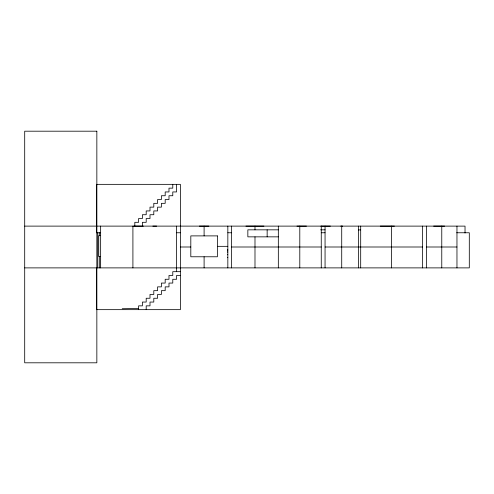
<?xml version="1.0" encoding="UTF-8"?>
<svg xmlns="http://www.w3.org/2000/svg" width="494" height="494" viewBox="0 0 494 494"><rect width="100%" height="100%" fill="white"/><g stroke="black" fill="none" stroke-linecap="round" stroke-linejoin="round"><path stroke-width="0.74" d="M122.209 308.719L138.61 308.503M24.7 226.116L465.027 226.116L465.027 233.02M278.344 229.834L247.846 229.834L247.846 236.854L278.344 236.854M320.606 229.834L325.058 229.834M358.372 229.914L360.521 229.914M96.843 232.76L100.64 232.76M176.574 232.76L180.372 232.76M227.833 232.76L231.63 232.76M321.261 232.76L325.058 232.76M456.672 232.76L469.3 232.76L469.3 267.884L24.7 267.884M100.64 235.607L98.738 235.607L98.738 256.491L100.64 256.491M217.397 246.333L227.833 246.333M180.372 247L190.808 247M231.63 247L321.261 247M325.058 247L360.521 247M360.688 247L422.456 247M426.588 247L456.962 247M227.456 249.371L227.833 249.371M227.456 250.798L227.833 250.798M227.456 252.057L227.833 252.057M227.456 254.737L227.833 254.737M227.456 257.417L227.833 257.417M180.372 271.681L172.777 271.681L172.777 275.479L168.985 275.479L168.985 279.277L165.187 279.277L165.187 283.068L161.39 283.068L161.39 286.866L157.592 286.866L157.592 290.663L153.795 290.663L153.795 294.461L149.997 294.461L149.997 298.259L146.199 298.259L146.199 302.056L142.402 302.056L142.402 305.854L138.61 305.854L138.61 309.652M180.372 275.479L176.574 275.479L176.574 279.277L172.777 279.277L172.777 283.068L168.985 283.068L168.985 286.866L165.187 286.866L165.187 290.663L161.39 290.663L161.39 294.461L157.592 294.461L157.592 298.259L153.795 298.259L153.795 302.056L149.997 302.056L149.997 305.854L146.199 305.854L146.199 309.652M456.962 226.116L456.962 267.884M444.619 226.116L433.621 226.116M441.772 226.116L441.772 267.884M426.588 226.116L426.588 267.884M422.456 226.116L422.456 267.884M394.422 226.116L380.294 226.116M391.575 226.116L391.575 267.884M360.688 226.116L360.688 267.884M358.372 226.116L358.372 267.884M342.663 226.116L340.767 226.116M341.718 226.116L341.718 267.884M330.387 226.116L320.896 226.116M325.058 226.116L325.058 267.884M321.261 226.116L321.261 267.884M306.447 226.116L296.956 226.116M299.796 226.116L299.796 267.884M278.332 226.116L278.332 267.884M267.149 229.834L267.149 236.854M263.932 226.116L245.907 226.116M254.99 226.116L254.99 229.834M254.99 236.854L254.99 267.884M231.63 226.116L231.63 267.884M227.833 226.116L227.833 267.884M208.851 226.116L199.36 226.116M204.102 226.116L204.102 235.891M204.102 256.775L204.102 267.884M176.574 184.348L176.574 191.944L172.777 191.944L172.777 195.741L168.985 195.741L168.985 199.539L165.187 199.539L165.187 203.337L161.39 203.337L161.39 207.134L157.592 207.134L157.592 210.932L153.795 210.932L153.795 214.723L149.997 214.723L149.997 218.521L146.199 218.521L146.199 222.319L142.402 222.319L142.402 226.116M176.574 226.116L176.574 271.681M172.777 184.348L172.777 188.146L168.985 188.146L168.985 191.944L165.187 191.944L165.187 195.741L161.39 195.741L161.39 199.539L157.592 199.539L157.592 203.337L153.795 203.337L153.795 207.134L149.997 207.134L149.997 210.932L146.199 210.932L146.199 214.723L142.402 214.723L142.402 218.521L138.61 218.521L138.61 222.319L134.813 222.319L134.813 226.116M156.641 226.116L152.844 226.116M143.353 226.116L133.769 226.116M132.911 226.116L132.911 267.884M100.64 226.116L100.64 267.884M99.689 232.76L99.689 235.817M99.689 256.429L99.689 267.884M97.793 232.76L97.793 267.884M96.651 232.828L96.651 184.348L180.372 184.348L180.372 309.652L96.651 309.652L96.651 267.482M96.843 131.194L24.7 131.194L24.7 362.806L96.843 362.806L96.843 131.194M217.397 235.891L190.808 235.891L190.808 256.775L217.397 256.775L217.397 235.891"/></g></svg>
